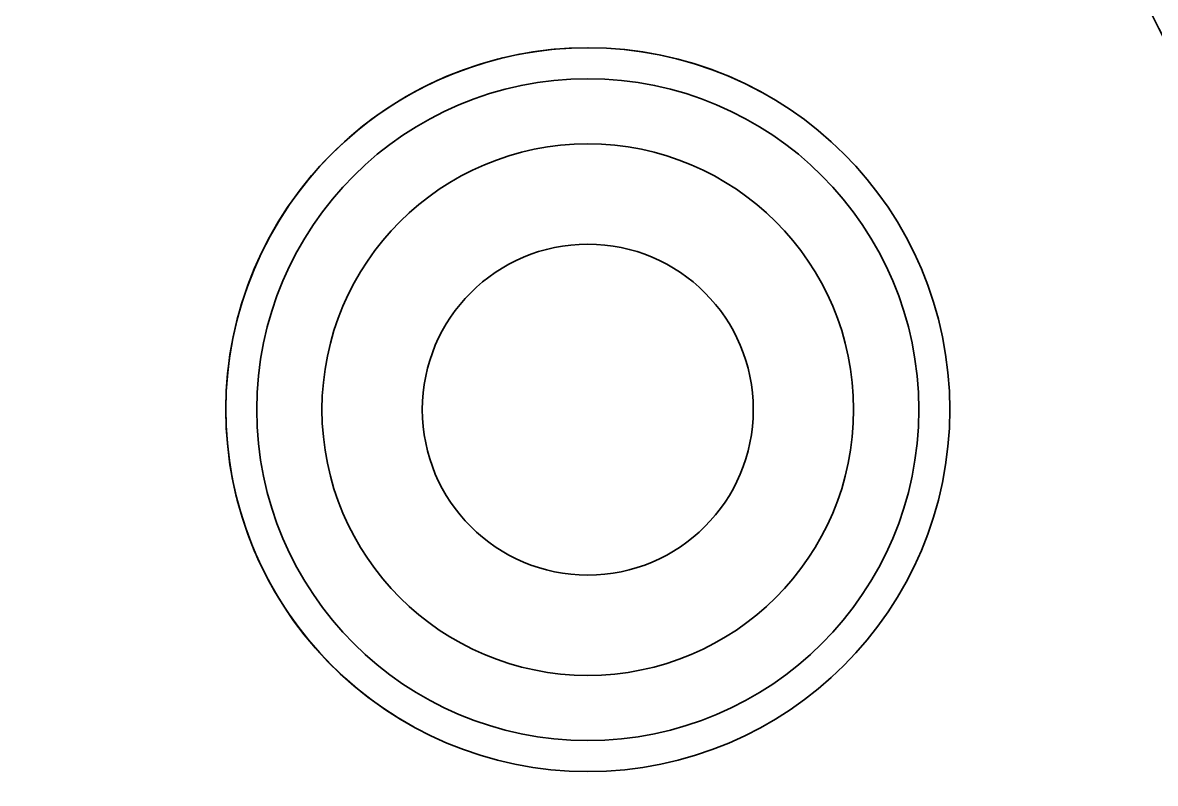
# Model space of a CAD drawing. Extents: x 23 to 472, y 3 to 294.
# Drawn here: x 149.521 to 153.627, y 109.985 to 112.744 of the extents above; entities that cross this region are included whole.
import ezdxf

# ---------------------------------------------------------------- set-up
doc = ezdxf.new("R2010")
doc.units = 0
doc.layers.get('0').update_dxf_attribs({"lineweight": 13})

msp = doc.modelspace()

# ---------------------------------------------------------------- linework, layer by layer
at = {"color": 7, "lineweight": 35}
for centre, radius in [((156.1448, 114.003), 2.8125), ((151.5698, 111.3405), 1.3125), ((151.5698, 111.3405), 1.2), ((151.5698, 111.3405), 0.9638), ((151.5698, 111.3405), 0.6)]:
    msp.add_circle(centre, radius, dxfattribs=at)
for centre, radius, start, end in [((149.3198, 108.9405), 16.9688, 92.27977, 447.72023), ((151.5698, 111.3405), 1.3125, 61.3521, 241.3521)]:
    msp.add_arc(centre, radius, start, end, dxfattribs=at)

doc.saveas('drawing.dxf')
